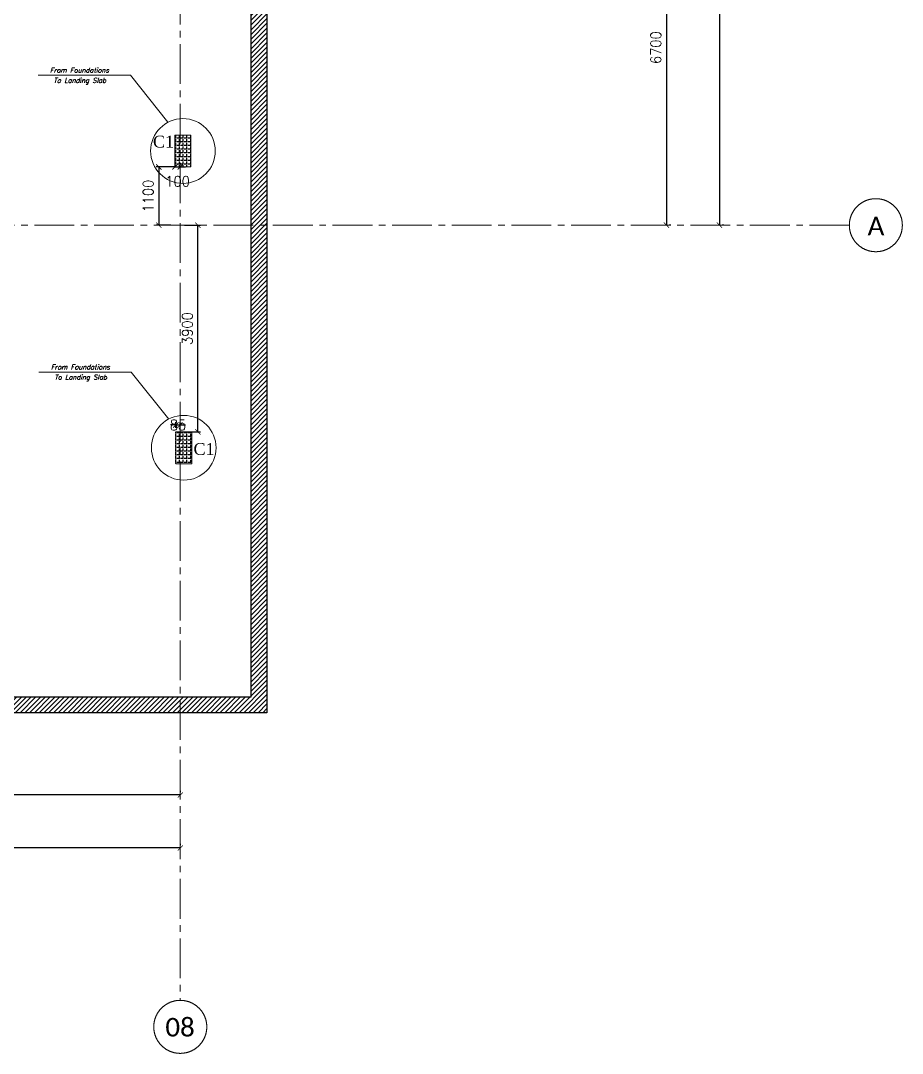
# Model space of a CAD drawing. Header units: millimetres. Extents: x -967280 to 3852, y 2833 to 1955156.
# Drawn here: x -497641 to -481004, y 371611 to 391097 of the extents above; entities that cross this region are included whole.
import ezdxf
from ezdxf.enums import TextEntityAlignment as Align

# ---------------------------------------------------------------- set-up
doc = ezdxf.new("R2010")
doc.units = ezdxf.units.MM
doc.header["$LTSCALE"] = 1000
doc.header["$PDMODE"] = 35
doc.header["$PDSIZE"] = 25
doc.linetypes.add('Columns_Structural070816$0$CENTER2', pattern=[1.125, 0.75, -0.125, 0.125, -0.125])
doc.linetypes.add('HRZN_Line-Ptrn-Sold', pattern=[9144001.0, 9144000.0, -1])
for name, color, linetype, lineweight in [('00-DE-Hatch', 11, 'Continuous', 0), ('00-EG-Text', 3, 'Continuous', 0), ('A-AX-ATT-100', 7, 'HRZN_Line-Ptrn-Sold', 18), ('S - column', 6, 'Continuous', 60), ('ST-000-AXIS', 9, 'Columns_Structural070816$0$CENTER2', 9)]:
    doc.layers.add(name, color=color, linetype=linetype, lineweight=lineweight)
for name, color, linetype in [('_N-DIM 3', 7, 'Continuous'), ('R.C. footing', 4, 'Continuous'), ('S - BATH Hach', 1, 'Continuous'), ('S - col hach', 1, 'Continuous')]:
    doc.layers.add(name, color=color, linetype=linetype)
doc.styles.add('ASD', font='times.ttf')
doc.styles.add('Calibri_2', font='calibri.ttf', dxfattribs={"height": 300})
doc.styles.add('E', font='ITALICC.shx')
doc.styles.add('TUNELNO', font='romans.shx', dxfattribs={"width": 0.9})
doc.dimstyles.new('Copy(2) of DSEC', dxfattribs={"dimtxt": 200, "dimasz": 100, "dimexe": 50, "dimexo": 80, "dimgap": 100, "dimtad": 1, "dimdec": 0, "dimrnd": 5, "dimzin": 0, "dimdsep": 46, "dimtxsty": 'TUNELNO', "dimblk": 'ARCHTICK', "dimcen": 0.09, "dimclrd": 1, "dimclre": 1, "dimclrt": 3, "dimadec": 0, "dimazin": 0, "dimtfac": 0.78125, "dimtdec": 0, "dimtix": 1, "dimtmove": 2, "dimatfit": 3, "dimldrblk": 'ARCHTICK', "dimfxl": 1, "dimtolj": 1, "dimtzin": 0, "dimarcsym": 0})

# ---------------------------------------------------------------- blocks, each defined once
blk = doc.blocks.new('Grid - HRZN_G-Datm-Grid-Head-1554275-FIRST FLOOR FFL_1_')
at = {"layer": 'A-AX-ATT-100'}
blk.add_circle((0, 0), 5, dxfattribs=at)
blk = doc.blocks.new('_ArchTick')
at = {"color": 0, "linetype": 'ByBlock', "const_width": 0.15}
blk.add_lwpolyline([(-0.5, -0.5), (0.5, 0.5)], dxfattribs=at)
blk = doc.blocks.new('*D1503')
at = {"layer": '_N-DIM 3', "color": 1, "linetype": 'Continuous', "lineweight": -2, "ltscale": 30, "transparency": 16777216}
for p, q in [((572272, 717140), (572272, 710440)), ((572352, 717140), (572322, 717140)), ((572352, 710440), (572322, 710440))]:
    blk.add_line(p, q, dxfattribs=at)
at = {"layer": 'Defpoints', "color": 0, "linetype": 'Continuous', "ltscale": 30, "transparency": 16777216}
for p in [(572272, 717140), (572272, 710440), (572272, 710440)]:
    blk.add_point(p, dxfattribs=at)
at = {"layer": '_N-DIM 3', "color": 1, "linetype": 'Continuous', "lineweight": -2, "ltscale": 30, "transparency": 16777216, "xscale": 100, "yscale": 100, "zscale": 100}
for p, rotation in [((572272, 717140), 90), ((572272, 710440), 270)]:
    blk.add_blockref('_ArchTick', p, dxfattribs=dict(at, rotation=rotation))
at = {"layer": '_N-DIM 3', "color": 3, "linetype": 'Continuous', "ltscale": 30, "transparency": 16777216, "insert": (572072, 713790), "char_height": 200, "attachment_point": 5, "rotation": 90, "style": 'TUNELNO'}
blk.add_mtext('\\A1;6700', dxfattribs=at)
blk = doc.blocks.new('*D1504')
at = {"layer": '_N-DIM 3', "color": 1, "linetype": 'Continuous', "lineweight": -2, "ltscale": 30, "transparency": 16777216}
for p, q in [((573272, 737040), (573272, 710440)), ((573352, 737040), (573322, 737040)), ((573352, 710440), (573322, 710440))]:
    blk.add_line(p, q, dxfattribs=at)
at = {"layer": 'Defpoints', "color": 0, "linetype": 'Continuous', "ltscale": 30, "transparency": 16777216}
for p in [(573272, 737040), (573272, 710440), (573272, 710440)]:
    blk.add_point(p, dxfattribs=at)
at = {"layer": '_N-DIM 3', "color": 1, "linetype": 'Continuous', "lineweight": -2, "ltscale": 30, "transparency": 16777216, "xscale": 100, "yscale": 100, "zscale": 100}
for p, rotation in [((573272, 737040), 90), ((573272, 710440), 270)]:
    blk.add_blockref('_ArchTick', p, dxfattribs=dict(at, rotation=rotation))
at = {"layer": '_N-DIM 3', "color": 3, "linetype": 'Continuous', "ltscale": 30, "transparency": 16777216, "insert": (573072, 723740), "char_height": 200, "attachment_point": 5, "rotation": 90, "style": 'TUNELNO'}
blk.add_mtext('\\A1;26600', dxfattribs=at)
blk = doc.blocks.new('*D1513')
at = {"layer": '_N-DIM 3', "color": 1, "linetype": 'Continuous', "lineweight": -2, "ltscale": 30, "transparency": 16777216}
for p, q in [((555899, 699769), (555899, 699739)), ((563099, 699769), (563099, 699739)), ((563099, 699689), (555899, 699689))]:
    blk.add_line(p, q, dxfattribs=at)
at = {"layer": 'Defpoints', "color": 0, "linetype": 'Continuous', "ltscale": 30, "transparency": 16777216}
for p in [(555899, 699689), (555899, 699689), (563099, 699689)]:
    blk.add_point(p, dxfattribs=at)
at = {"layer": '_N-DIM 3', "color": 1, "linetype": 'Continuous', "lineweight": -2, "ltscale": 30, "transparency": 16777216, "xscale": 100, "yscale": 100, "zscale": 100, "rotation": 180}
blk.add_blockref('_ArchTick', (555899, 699689), dxfattribs=at)
at = {"layer": '_N-DIM 3', "color": 1, "linetype": 'Continuous', "lineweight": -2, "ltscale": 30, "transparency": 16777216, "xscale": 100, "yscale": 100, "zscale": 100}
blk.add_blockref('_ArchTick', (563099, 699689), dxfattribs=at)
at = {"layer": '_N-DIM 3', "color": 3, "linetype": 'Continuous', "ltscale": 30, "transparency": 16777216, "insert": (559499, 699889), "char_height": 200, "attachment_point": 5, "style": 'TUNELNO'}
blk.add_mtext('\\A1;7200', dxfattribs=at)
blk = doc.blocks.new('*D1520')
at = {"layer": '_N-DIM 3', "color": 1, "linetype": 'Continuous', "lineweight": -2, "ltscale": 30, "transparency": 16777216}
for p, q in [((516899, 698769), (516899, 698739)), ((563099, 698769), (563099, 698739)), ((563099, 698689), (516899, 698689))]:
    blk.add_line(p, q, dxfattribs=at)
at = {"layer": 'Defpoints', "color": 0, "linetype": 'Continuous', "ltscale": 30, "transparency": 16777216}
for p in [(516899, 698689), (516899, 698689), (563099, 698689)]:
    blk.add_point(p, dxfattribs=at)
at = {"layer": '_N-DIM 3', "color": 1, "linetype": 'Continuous', "lineweight": -2, "ltscale": 30, "transparency": 16777216, "xscale": 100, "yscale": 100, "zscale": 100, "rotation": 180}
blk.add_blockref('_ArchTick', (516899, 698689), dxfattribs=at)
at = {"layer": '_N-DIM 3', "color": 1, "linetype": 'Continuous', "lineweight": -2, "ltscale": 30, "transparency": 16777216, "xscale": 100, "yscale": 100, "zscale": 100}
blk.add_blockref('_ArchTick', (563099, 698689), dxfattribs=at)
at = {"layer": '_N-DIM 3', "color": 3, "linetype": 'Continuous', "ltscale": 30, "transparency": 16777216, "insert": (539999, 698889), "char_height": 200, "attachment_point": 5, "style": 'TUNELNO'}
blk.add_mtext('\\A1;46200', dxfattribs=at)
blk = doc.blocks.new('*D436')
at = {"layer": '_N-DIM 3', "color": 1, "linetype": 'Continuous', "lineweight": -2, "ltscale": 30, "transparency": 16777216}
for p, q in [((-494729, 388417), (-494729, 388387)), ((-494629, 388417), (-494629, 388387)), ((-494729, 388337), (-494829, 388337)), ((-494729, 388337), (-494629, 388337)), ((-494629, 388337), (-494529, 388337))]:
    blk.add_line(p, q, dxfattribs=at)
at = {"layer": 'Defpoints', "color": 0, "linetype": 'Continuous', "ltscale": 30, "transparency": 16777216}
for p in [(-494729, 388337), (-494629, 388337), (-494629, 388337)]:
    blk.add_point(p, dxfattribs=at)
at = {"layer": '_N-DIM 3', "color": 1, "linetype": 'Continuous', "lineweight": -2, "ltscale": 30, "transparency": 16777216, "xscale": 100, "yscale": 100, "zscale": 100}
blk.add_blockref('_ArchTick', (-494729, 388337), dxfattribs=at)
at = {"layer": '_N-DIM 3', "color": 1, "linetype": 'Continuous', "lineweight": -2, "ltscale": 30, "transparency": 16777216, "xscale": 100, "yscale": 100, "zscale": 100, "rotation": 180}
blk.add_blockref('_ArchTick', (-494629, 388337), dxfattribs=at)
at = {"layer": '_N-DIM 3', "color": 3, "linetype": 'Continuous', "ltscale": 30, "transparency": 16777216, "insert": (-494679, 388065), "char_height": 200, "attachment_point": 5, "style": 'TUNELNO'}
blk.add_mtext('\\A1;100', dxfattribs=at)
blk = doc.blocks.new('*D437')
at = {"layer": '_N-DIM 3', "color": 1, "linetype": 'Continuous', "lineweight": -2, "ltscale": 30, "transparency": 16777216}
for p, q in [((-494809, 388337), (-495084, 388337)), ((-495034, 388337), (-495034, 387237)), ((-494809, 387237), (-495084, 387237))]:
    blk.add_line(p, q, dxfattribs=at)
at = {"layer": 'Defpoints', "color": 0, "linetype": 'Continuous', "ltscale": 30, "transparency": 16777216}
for p in [(-494729, 388337), (-495034, 387237), (-494729, 387237)]:
    blk.add_point(p, dxfattribs=at)
at = {"layer": '_N-DIM 3', "color": 1, "linetype": 'Continuous', "lineweight": -2, "ltscale": 30, "transparency": 16777216, "xscale": 100, "yscale": 100, "zscale": 100}
for p, rotation in [((-495034, 388337), 90), ((-495034, 387237), 270)]:
    blk.add_blockref('_ArchTick', p, dxfattribs=dict(at, rotation=rotation))
at = {"layer": '_N-DIM 3', "color": 3, "linetype": 'Continuous', "ltscale": 30, "transparency": 16777216, "insert": (-495234, 387787), "char_height": 200, "attachment_point": 5, "rotation": 90, "style": 'TUNELNO'}
blk.add_mtext('\\A1;1100', dxfattribs=at)
blk = doc.blocks.new('*D438')
at = {"layer": '_N-DIM 3', "color": 1, "linetype": 'Continuous', "lineweight": -2, "ltscale": 30, "transparency": 16777216}
for p, q in [((-494713, 383416), (-494713, 383518)), ((-494629, 383416), (-494629, 383518)), ((-494713, 383468), (-494813, 383468)), ((-494713, 383468), (-494629, 383468)), ((-494629, 383468), (-494529, 383468))]:
    blk.add_line(p, q, dxfattribs=at)
at = {"layer": 'Defpoints', "color": 0, "linetype": 'Continuous', "ltscale": 30, "transparency": 16777216}
for p in [(-494713, 383336), (-494629, 383468), (-494629, 383336)]:
    blk.add_point(p, dxfattribs=at)
at = {"layer": '_N-DIM 3', "color": 1, "linetype": 'Continuous', "lineweight": -2, "ltscale": 30, "transparency": 16777216, "xscale": 100, "yscale": 100, "zscale": 100}
blk.add_blockref('_ArchTick', (-494713, 383468), dxfattribs=at)
at = {"layer": '_N-DIM 3', "color": 1, "linetype": 'Continuous', "lineweight": -2, "ltscale": 30, "transparency": 16777216, "xscale": 100, "yscale": 100, "zscale": 100, "rotation": 180}
blk.add_blockref('_ArchTick', (-494629, 383468), dxfattribs=at)
at = {"layer": '_N-DIM 3', "color": 3, "linetype": 'Continuous', "ltscale": 30, "transparency": 16777216, "insert": (-494671, 383468), "char_height": 200, "attachment_point": 5, "style": 'TUNELNO'}
blk.add_mtext('\\A1;85', dxfattribs=at)
blk = doc.blocks.new('*D439')
at = {"layer": '_N-DIM 3', "color": 1, "linetype": 'Continuous', "lineweight": -2, "ltscale": 30, "transparency": 16777216}
for p, q in [((-494549, 387237), (-494245, 387237)), ((-494295, 383337), (-494295, 387237)), ((-494549, 383337), (-494245, 383337))]:
    blk.add_line(p, q, dxfattribs=at)
at = {"layer": 'Defpoints', "color": 0, "linetype": 'Continuous', "ltscale": 30, "transparency": 16777216}
for p in [(-494629, 387237), (-494295, 387237), (-494629, 383337)]:
    blk.add_point(p, dxfattribs=at)
at = {"layer": '_N-DIM 3', "color": 1, "linetype": 'Continuous', "lineweight": -2, "ltscale": 30, "transparency": 16777216, "xscale": 100, "yscale": 100, "zscale": 100}
for p, rotation in [((-494295, 387237), 90), ((-494295, 383337), 270)]:
    blk.add_blockref('_ArchTick', p, dxfattribs=dict(at, rotation=rotation))
at = {"layer": '_N-DIM 3', "color": 3, "linetype": 'Continuous', "ltscale": 30, "transparency": 16777216, "insert": (-494495, 385287), "char_height": 200, "attachment_point": 5, "rotation": 90, "style": 'TUNELNO'}
blk.add_mtext('\\A1;3900', dxfattribs=at)
blk = doc.blocks.new('A$C46269fcd new')
at = {"layer": 'S - BATH Hach', "ltscale": 30, "transparency": 33554483}
h = blk.add_hatch(dxfattribs=at)
h.set_pattern_fill('ANSI31', color=1, scale=20)
h.set_pattern_definition([(45, (643184.17, -484711.8), (-44.9012806, 44.9012806), [])])
h.paths.add_polyline_path([(47835, 35800), (47835, -9200), (-6100, -9200), (-6100, 35800), (-5800, 35800), (-5800, -8900), (47535, -8900), (47535, 35800)])
at = {"layer": 'S - col hach', "true_color": 0xcd6928}
h = blk.add_hatch(dxfattribs=at)
h.set_pattern_fill('ANGLE', color=32, scale=10, angle=90)
h.set_pattern_definition([(90, (-416898.87, -510439.72), (-69.85, 4e-15), [50.8, -19.05]), (180, (-416898.87, -510439.72), (-9e-15, -69.85), [50.8, -19.05])])
h.paths.add_polyline_path([(46400, 1700), (46100, 1700), (46100, 1100), (46400, 1100)])
h = blk.add_hatch(dxfattribs=at)
h.set_pattern_fill('ANGLE', color=32, scale=10, angle=90)
h.set_pattern_definition([(90, (-416898.87, -510339.72), (-69.85, 4e-15), [50.8, -19.05]), (180, (-416898.87, -510339.72), (-9e-15, -69.85), [50.8, -19.05])])
h.paths.add_polyline_path([(46415, -3900), (46115, -3900), (46115, -4500), (46415, -4500)])
at = {"layer": 'R.C. footing', "color": 4, "ltscale": 30}
blk.add_lwpolyline([(47835, 35800), (47835, -9200), (-6100, -9200), (-6100, 35800), (-5800, 35800), (-5800, -8900), (47535, -8900), (47535, 35800)], close=True, dxfattribs=at)
at = {"layer": 'S - column', "lineweight": 15}
for points in [[(46400, 1700), (46100, 1700), (46100, 1100), (46400, 1100)], [(46415, -3900), (46115, -3900), (46115, -4500), (46415, -4500)]]:
    blk.add_lwpolyline(points, close=True, dxfattribs=at)
blk = doc.blocks.new('AXES-00')
at = {"layer": 'ST-000-AXIS'}
for p, q in [((563098.9, 750979.6), (563098.9, 695813.8)), ((575723.2, 710439.7), (505674.3, 710439.7))]:
    blk.add_line(p, q, dxfattribs=at)
at = {"layer": 'A-AX-ATT-100'}
for p, xscale, yscale, zscale, rotation in [((576223.2, 710439.7), 100.0000000000001, 100.0000000000001, 100.0000000000001, 90), ((563098.9, 695313.8), 99.99999999999993, 99.99999999999993, 99.99999999999993, 180)]:
    blk.add_blockref('Grid - HRZN_G-Datm-Grid-Head-1554275-FIRST FLOOR FFL_1_', p, dxfattribs=dict(at, xscale=xscale, yscale=yscale, zscale=zscale, rotation=rotation))
at = {"layer": 'A-AX-ATT-100', "linetype": 'Continuous', "lineweight": 13, "char_height": 350, "attachment_point": 1, "style": 'Calibri_2'}
for s, insert, width in [('A', (576067.7, 710601), 384.81), ('08', (562818, 695481.8), 673.417)]:
    blk.add_mtext(s, dxfattribs=dict(at, insert=insert, width=width))
at = {"layer": '_N-DIM 3', "color": 3, "linetype": 'Continuous', "ltscale": 30}
for base, p1, p2, picture, middle in [((573272.5, 710439.7), (573272.5, 737039.7), (573272.5, 710439.7), '*D1504', (573072.5, 723739.7)), ((572272.5, 710439.7), (572272.5, 717139.7), (572272.5, 710439.7), '*D1503', (572072.5, 713789.7))]:
    dim = blk.add_linear_dim(base=base, p1=p1, p2=p2, angle=90, dimstyle='Copy(2) of DSEC', dxfattribs=at)
    dim.commit()
    dim.dimension.update_dxf_attribs({"geometry": picture, "text_midpoint": middle})
for base, p1, p2, picture, middle in [((555898.9, 699688.7), (563098.9, 699688.7), (555898.9, 699688.7), '*D1513', (559498.9, 699888.7)), ((516898.9, 698688.7), (563098.9, 698688.7), (516898.9, 698688.7), '*D1520', (539998.9, 698888.7))]:
    dim = blk.add_linear_dim(base=base, p1=p1, p2=p2, dimstyle='Copy(2) of DSEC', dxfattribs=at)
    dim.commit()
    dim.dimension.update_dxf_attribs({"geometry": picture, "text_midpoint": middle})

msp = doc.modelspace()

# ---------------------------------------------------------------- linework, layer by layer
at = {"layer": '00-DE-Hatch'}
for points in [[(-494861.1, 389178.9), (-495568.4, 390065.9), (-497313.3, 390065.9)], [(-494845.8, 383578.9), (-495553.1, 384465.9), (-497298, 384465.9)]]:
    msp.add_lwpolyline(points, dxfattribs=at)
for centre in [(-494578.7, 388637.4), (-494563.4, 383037.4)]:
    msp.add_circle(centre, 610.8, dxfattribs=at)

# ---------------------------------------------------------------- block references
at = {"layer": '_N-DIM 3', "color": 6, "linetype": 'Continuous', "ltscale": 30}
msp.add_blockref('AXES-00', (-1057727.6, -323202.4), dxfattribs=at)
at = {"layer": 'S - column', "color": 7, "true_color": 0xffffff}
msp.add_blockref('A$C46269fcd new', (-540828.7, 387237.4), dxfattribs=at)

# ---------------------------------------------------------------- texts
at = {"ltscale": 6, "style": 'ASD'}
for p in [(-494945.3, 388814.4), (-494180.6, 383014.1)]:
    msp.add_text('C1', height=225, dxfattribs=at).set_placement(p, align=Align.MIDDLE_CENTER)
at = {"layer": '00-EG-Text', "color": 4, "style": 'E'}
for s, p in [('From Foundations', (-496529.5, 390161.6)), ('To Landing Slab', (-496522.9, 389970.1)), ('From Foundations', (-496514.2, 384561.6)), ('To Landing Slab', (-496507.6, 384370.1))]:
    msp.add_text(s, height=91.295, dxfattribs=at).set_placement(p, align=Align.MIDDLE_CENTER)

# ---------------------------------------------------------------- dimensions: what is measured, and where the dimension line sits
at = {"layer": '_N-DIM 3', "color": 6, "linetype": 'Continuous', "ltscale": 30}
for base, p1, p2, picture, middle in [((-495033.7, 387237.4), (-494728.7, 388337.4), (-494728.7, 387237.4), '*D437', (-495233.7, 387787.4)), ((-494295.5, 387237.4), (-494628.7, 383337.4), (-494628.7, 387237.4), '*D439', (-494495.5, 385287.4))]:
    dim = msp.add_linear_dim(base=base, p1=p1, p2=p2, angle=90, dimstyle='Copy(2) of DSEC', dxfattribs=at)
    dim.commit()
    dim.dimension.update_dxf_attribs({"geometry": picture, "text_midpoint": middle})
for base, p1, p2, picture, middle in [((-494628.7, 388337.4), (-494728.7, 388337.4), (-494628.7, 388337.4), '*D436', (-494678.7, 388064.9)), ((-494628.7, 383467.8), (-494713.4, 383336.4), (-494628.7, 383336.4), '*D438', (-494671, 383467.8))]:
    dim = msp.add_linear_dim(base=base, p1=p1, p2=p2, dimstyle='Copy(2) of DSEC', dxfattribs=at)
    dim.commit()
    dim.dimension.update_dxf_attribs({"geometry": picture, "text_midpoint": middle, "dimtype": 160})

doc.saveas('drawing.dxf')
